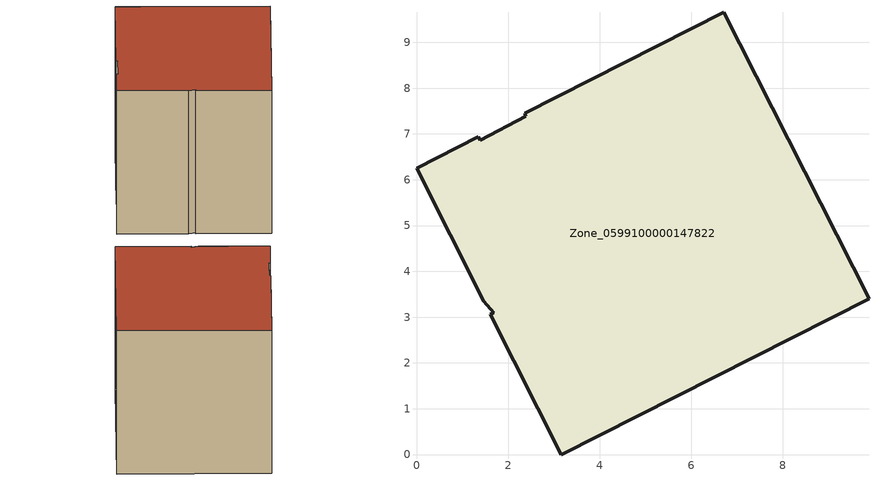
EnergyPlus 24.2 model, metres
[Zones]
Zone_0599100000147822
 floor ground (C_G): 2.39,7.39 2.37,7.45 6.71,9.65 9.88,3.4 3.16,0 1.61,3.06 1.68,3.1 1.47,3.35 0,6.25 1.35,6.94 1.4,6.87 z0
 wall outside (C_F): 3.16,0 9.88,3.4 6.71,9.65 2.37,7.45 2.39,7.39 1.4,6.87 1.35,6.94 0,6.25 1.47,3.35 1.68,3.1 1.61,3.06 3.16,0 z0:7.5
 roof outside (C_R): 2.39,7.39 1.4,6.87 1.35,6.94 0,6.25 1.47,3.35 1.68,3.1 1.61,3.06 3.16,0 9.88,3.4 6.71,9.65 2.37,7.45 z7.5
[BUILDING]
Pand.0599100000147822: North Axis=0; Terrain=City; Loads Convergence Tolerance Value=0.04; Temperature Convergence Tolerance Value=0.4; Solar Distribution=FullExterior; Maximum Number of Warmup Days=25; Minimum Number of Warmup Days=1
[Site:Location]
Rotterdam.The.Hague.AP_ZH_NLD Design_Conditions: Latitude=51.96; Longitude=4.45; Time Zone=1; Elevation=-4.5
[SITE:GROUNDTEMPERATURE:BUILDINGSURFACE]
18, 18, 18, 18, 18, 18, 18, 18, 18, 18, 18, 18
[MATERIAL] Thermal Absorptance=0.9; Solar Absorptance=0.7; Visible Absorptance=0.7
Name | Roughness | Thickness | Conductivity | Density | Specific Heat
G.TC.1946 | MediumSmooth | 0.15 | 1 | 540 | 1210
F.TC.1946 | Rough | 0.3 | 0.857143 | 1920 | 840
R.TC.1946 | MediumRough | 0.2 | 0.909091 | 1500 | 1000
[CONSTRUCTION]
C_G: G.TC.1946
C_F: F.TC.1946
C_R: R.TC.1946
[ZONE]
Zone_0599100000147822: Type=1; Multiplier=1; Ceiling Height=Autocalculate; Volume=Autocalculate; Floor Area=autocalculate; Part of Total Floor Area=Yes
[ZONEINFILTRATION:DESIGNFLOWRATE]
Infil_Zone_0599100000147822: Zone or ZoneList or Space or SpaceList=Zone_0599100000147822; Schedule=AlwaysOn; Design Flow Rate Calculation Method=Flow/Area; Flow Rate per Floor Area=0.003; Constant Term Coefficient=1; Temperature Term Coefficient=0; Velocity Term Coefficient=0; Velocity Squared Term Coefficient=0
[HVACTEMPLATE:ZONE:IDEALLOADSAIRSYSTEM]
Zone_0599100000147822: Maximum Heating Supply Air Temperature=50; Minimum Cooling Supply Air Temperature=13; Maximum Heating Supply Air Humidity Ratio=0.0156; Minimum Cooling Supply Air Humidity Ratio=0.0077; Heating Limit=NoLimit; Cooling Limit=NoLimit; Dehumidification Control Type=ConstantSensibleHeatRatio; Cooling Sensible Heat Ratio=0.7; Dehumidification Setpoint=60; Humidification Control Type=None; Humidification Setpoint=30; Outdoor Air Method=None; Outdoor Air Flow Rate per Person=0.00944; Outdoor Air Flow Rate per Zone Floor Area=0; Outdoor Air Flow Rate per Zone=0; Demand Controlled Ventilation Type=None; Outdoor Air Economizer Type=NoEconomizer; Heat Recovery Type=None; Sensible Heat Recovery Effectiveness=0.7; Latent Heat Recovery Effectiveness=0.65
[ZONECONTROL:THERMOSTAT]
ThermostatControl_Zone_0599100000147822: Zone or ZoneList=Zone_0599100000147822; Control Type Schedule=DualSetpointControlType; Control 1=Thermostat_Zone_0599100000147822; Temperature Difference Between Cutout And Setpoint=0
[THERMOSTATSETPOINT:DUALSETPOINT]
Thermostat_Zone_0599100000147822: Heating Setpoint Temperature Schedule=HeatingSetpoint_Zone_0599100000147822; Cooling Setpoint Temperature Schedule=CoolingSetpoint_Zone_0599100000147822
[SCHEDULE:COMPACT]
HeatingSetpoint_Zone_0599100000147822: Through: 12/31, For: AllDays, Until: 24:00, 21
CoolingSetpoint_Zone_0599100000147822: Through: 12/31, For: AllDays, Until: 24:00, 24
DualSetpointControlType: Through: 12/31, For: AllDays, Until: 24:00, 4
AlwaysOn: Through: 12/31, For: AllDays, Until: 24:00, 1
